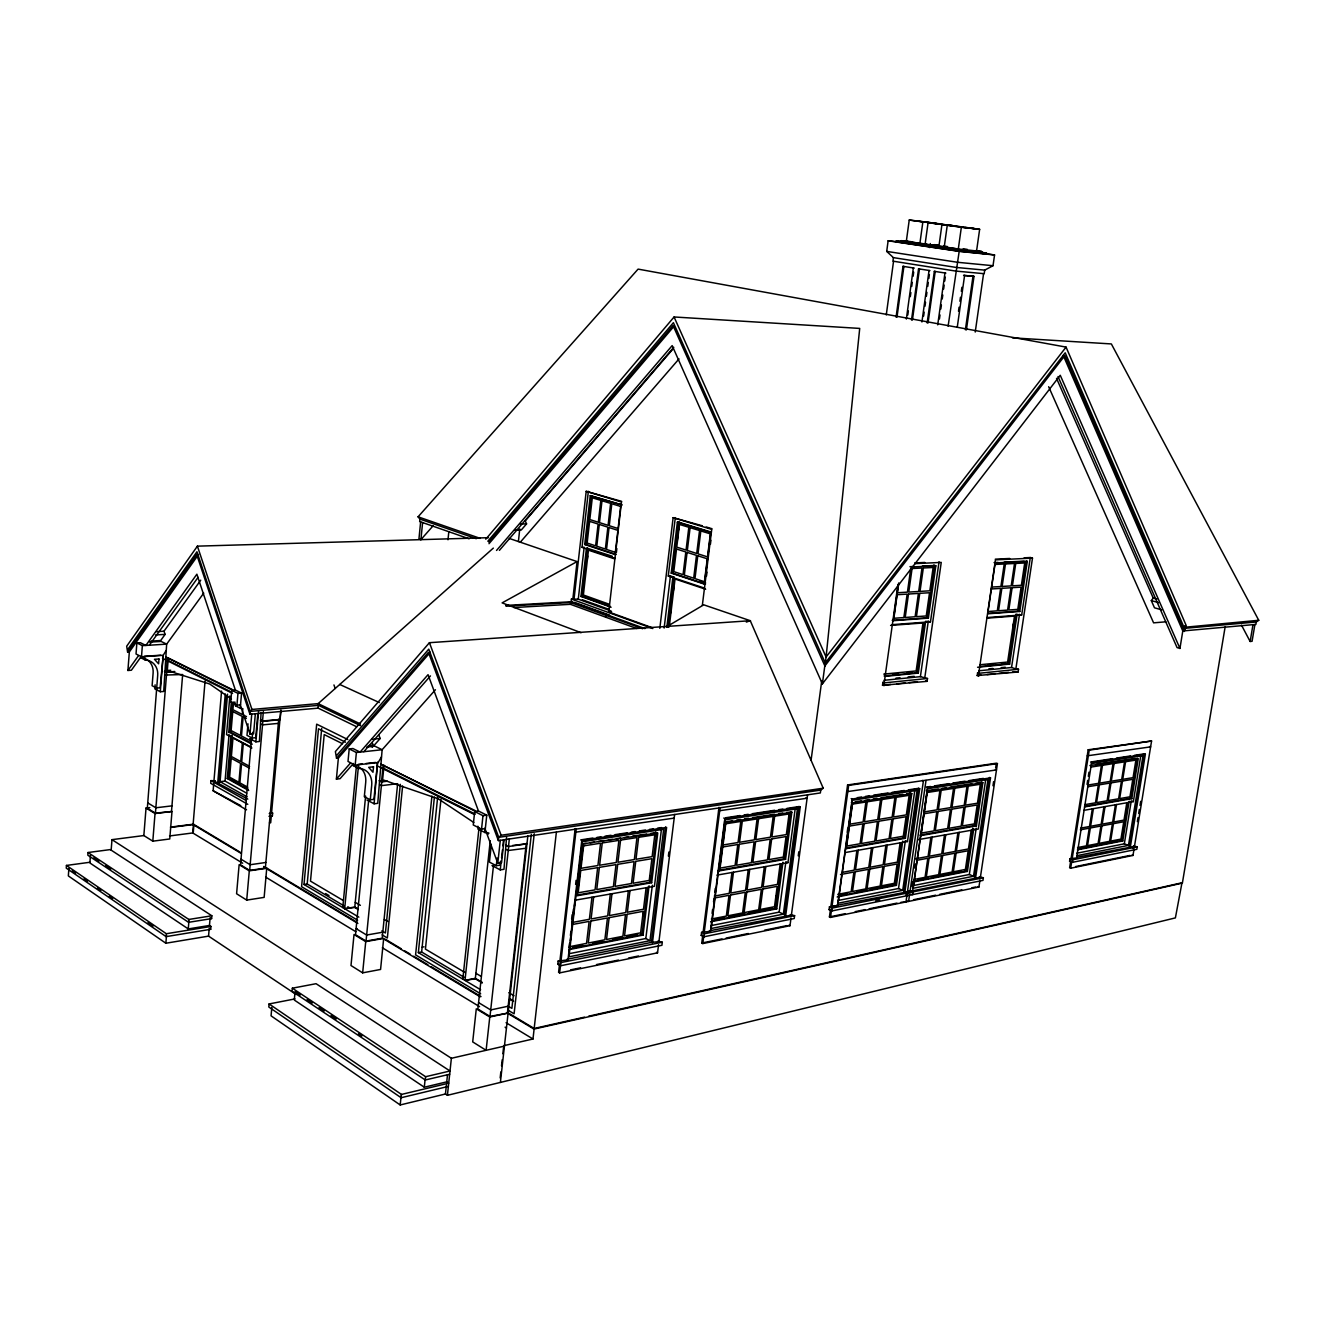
<?xml version="1.0" encoding="UTF-8"?>
<svg xmlns="http://www.w3.org/2000/svg" width="1325" height="1325" viewBox="0 0 1325 1325"><rect width="100%" height="100%" fill="white"/><g stroke="black" fill="none" stroke-linecap="round" stroke-linejoin="round"><path stroke-width="1.5" d="M89.951 862.26L66.449 865.44L66.25 868.14L166.122 936.626L210.692 929.305L210.94 926.457L209.466 925.479L188.266 928.924L89.885 862.956L90.448 855.552M68.883 868.488L68.337 875.924L165.857 943.234L208.555 936.129L296.138 994.495M88.03 852.522L87.831 855.221L188.581 922.316L211.603 918.622L211.851 915.774L110.306 849.59L88.03 852.522L188.812 919.451L211.851 915.774M111.168 850.153L111.979 839.652L143.845 835.562L152.806 841.176L169.749 838.973L171.985 811.48L155.423 813.152L147.323 808.233L157.692 675.402A17.44 14.84 -54.7 0 0 145.104 659.933L140.549 657.614M127.598 652.033L196.713 554.595L198.502 554.546L129.337 651.933L127.598 652.033L126.687 646.202L197.408 546.148L488.461 537.685M141.51 656.107L131.374 670.235L127.912 670.483L129.337 651.933M255.344 713.777L253.588 733.752L249.994 734.1L240.487 705.48L241.564 693.091L235.337 689.994L196.878 574.205L145.849 645.441L140.367 642.708L136.873 642.923L136.028 653.987L141.493 656.753L163.19 655.312L166.155 650.459M141.493 656.753L142.355 645.656L136.873 642.923M155.124 684.826L154.81 688.868L160.292 691.733L163.72 691.468L166.652 644.132L203.735 593.12M143.845 835.562L146.032 808.068L149.791 807.621M160.292 691.733L163.19 655.312L160.126 687.841L156.681 688.106L152.11 685.721L153.12 673.05A17.391 14.823 -54.5 0 0 145.849 658.989M152.806 841.176L155.025 813.533L146.032 808.068M173.906 671.825L166.321 672.388L167.48 657.713L232.405 689.596M155.423 813.152L166.718 672.09L165.327 671.378M231.428 699.037L209.698 684.015L167.314 670.483L168.341 657.664M171.521 811.198L182.651 674.541L165.045 675.038M166.122 936.626L166.354 933.727L66.449 865.44M165.857 943.234L166.519 935.317M193.102 824.581L205.06 681.033M242.69 863.204L192.738 832.945L193.467 824.2L170.428 827.115M193.202 833.226L193.93 824.465L170.875 827.38M188.581 922.316L188.812 919.451M188.266 928.924L188.928 921.057M221.573 691.037L213.954 780.922L215.197 780.789L210.923 780.624L210.708 783.307L247.792 804.325M246.549 809.823L213.126 790.76L213.722 783.605M247.775 799.124L217.714 783.042L225.283 693.952M218.956 782.909L226.376 695.873M246.997 796.772L220.066 781.651L227.519 694.184M208.555 936.129L209.218 928.328L210.692 929.305M209.466 925.479L210.128 917.662L211.603 918.622M229.854 696.006L226.558 734.597L251.883 747.996M235.337 689.994L231.742 690.275L230.749 702.018L236.943 705.148L240.537 704.85M252.131 744.286L228.778 731.98L231.312 702.267M246.632 793.162L225.051 781.088L229.059 734.348M232.571 702.167L230.02 731.864L251.601 743.226M233.581 702.068L232.918 709.703L242.326 714.506L242.823 708.759M248.702 790.512L227.254 778.553L230.964 735.358M232.206 735.243L228.496 778.421L248.173 789.369M236.943 705.148L237.953 693.372L231.742 690.275M248.007 723.831L246.997 735.342L252.164 738.042L255.708 737.694L257.779 714.192M356.657 726.763L318.166 708.146L249.945 714.258L250.193 711.392L196.945 551.78L127.796 649.382M249.994 734.1L251.75 714.109M251.568 738.505L240.521 864.844L249.663 870.392L265.364 868.107L278.747 719.061M252.164 738.042L252.678 732.261M261.108 712.519L259.418 741.487L255.891 741.834L258.574 711.359M246.715 900.106L249.299 870.84L239.129 864.662L236.595 893.746L246.715 900.106L264.139 897.389L266.739 868.289L263.658 866.451M280.95 710.067L280.088 719.723L262.499 721.347L263.36 711.624M249.663 870.392L262.863 720.999L261.307 720.204M268.992 816.316L272.37 815.885L272.619 813.119L271.608 812.556L280.751 710.796M295.028 998.901L269.091 1003.952L268.809 1007.017L401.111 1097.729L448.363 1086.401M271.824 1007.414L271.062 1015.844L400.2 1104.967L445.448 1093.986L447.419 1095.311L500.386 1082.426L527.847 835.942M318.166 708.146L318.166 703.625L493.331 548.103M292.345 988.202L425.623 1076.712L450.02 1070.997L316.062 983.697L292.345 988.202L292.063 991.266L425.275 1079.991L449.672 1074.244M358.843 917.148L303.988 884.471L318.48 728.783L345.494 742.199M344.235 905.985L307.185 883.974L321.693 728.468M430.343 652.215L338.372 758.099L336.533 758.298L335.391 751.573L429.432 642.691L750.463 620.696M353.444 763.465L340.045 778.702L336.384 779.117L338.372 758.099M504.08 839.768L501.579 862.641L497.786 863.238L485.248 829.351L486.772 815.157L478.474 811.033L428.058 674.673L360.102 752.103L352.914 748.526L349.204 748.907L348.011 761.461L355.166 765.105L378.172 762.521L381.434 756.906M355.166 765.105L356.392 752.501L349.204 748.907M342.761 907.575L356.342 766.811M358.297 909.546L354.752 907.443L344.666 908.702L358.479 765.751M354.752 907.443L365.617 796.027M372.292 747.383L372.689 743.408M368.632 800.482L355.498 934.688L366.048 941.098L382.196 938.216L397.649 783.688L381.401 785.642L379.579 784.731M435.428 689.762L382.13 749.735L377.757 803.331L374.114 803.795L377.575 762.223L373.932 799.339L370.271 799.803L371.696 785.394A19.925 15.536 -59.8 0 0 358.793 768.467L352.831 765.436A19.858 15.536 -59.7 0 1 356.64 766.049M362.653 972.848L365.733 941.611L354.023 934.506L350.993 965.528L362.653 972.848L380.573 969.453L383.67 938.415L365.733 941.611M387.513 781.203L381.501 781.916L383.14 765.287L475.559 810.817M366.048 941.098L381.799 781.502L379.993 780.591M384.051 765.188L382.61 779.729L438.327 798.842L473.853 822.527M1063.23 355.365L1182.794 630.965L1184.252 631.379L1185.974 627.156L1184.931 627.255L1185.179 625.698L1186.223 625.599L1066.062 347.1L638.087 269.107L418.071 516.816L419.909 519.102L419.661 521.537L469.133 538.811M420.638 521.884L418.948 538.944L420.903 539.639L433.209 525.694M420.903 539.639L422.609 522.563M400.316 784.35L385.409 932.982L381.865 930.879M402.618 786.023L387.347 938.001L382.097 934.854M447.983 539.788L448.827 531.64M400.2 1104.967L401.127 1095.924M431.933 796.077L415.586 954.878L480.677 993.816M401.111 1097.729L401.458 1094.433L269.091 1003.952M480.611 989.725L418.336 952.609L434.401 797.07M464.33 977.386L421.632 951.996L437.714 796.607M440.977 799.24L425.424 949.114L464.926 972.467M401.458 1094.433L448.711 1083.171L446.74 1081.863L424.298 1087.212L425.06 1080.024M425.275 1079.991L425.623 1076.712M478.474 811.033L474.681 811.546L473.257 824.962L481.538 829.168L485.331 828.622M445.448 1093.986L446.392 1085.109M446.74 1081.863L447.502 1074.741M447.419 1095.311L451.378 1058.278L111.979 839.652M462.806 979.109L479.021 827.827M482.234 982.951L475.311 978.761L464.992 980.401L481.041 831.007M481.538 829.168L482.979 815.687L474.681 811.546M518.406 541.561L519.764 528.89M475.311 978.761L490.25 840.729M493.579 864.728L477.878 1009.037L490.002 1016.407L508.121 1013.045L489.77 1017.02L476.288 1008.822L472.694 1041.897L486.109 1050.311L489.77 1017.02M666.342 626.94L703.757 604.829L750.265 620.696L823.223 788.209L820.738 790.081L820.357 792.946L498.382 840.613L498.747 837.334L428.77 649.134L336.815 755.283M500.486 861.151L500.055 865.126L496.312 865.705L497.157 858.02M497.786 863.238L500.287 840.332M506.581 837.267L503.98 869.299L500.254 869.896L501.132 861.879M501.579 857.871L502.457 849.855M502.887 845.847L503.55 839.835M512.626 845.483L526.969 843.777L508.485 846.559L509.363 838.675M490.002 1016.407L508.734 846.062M500.171 1077.954L500.833 1071.908M501.513 1065.863L502.192 1059.801M502.854 1053.756L503.533 1047.711M507.442 1012.631L526.273 843.429M531.308 834.402L511.881 1008.342L508.154 1006.222L490.714 1009.948L478.573 1002.611M534.24 833.789L514.1 1013.807L508.817 1010.66M636.646 628.481L570.446 604.316L570.644 602.527L505.984 606.171M611.107 611.024L578.28 599.182L571.423 599.082L571.125 601.749L644.944 628.597M572.847 598.999L577.071 561.585L509.264 538.43M573.99 599.413L586.197 491.31L621.69 501.38M615.082 558.338L582.023 547.324L588.366 491.293M578.28 599.182L584.159 547.258L582.023 547.324M620.829 504.941L615.082 554.546L584.723 544.492L590.254 495.633L621.905 504.924L590.254 495.633M591.331 495.616L585.799 544.459L616.158 554.496M611.107 607.247L580.963 596.432L586.462 548.02L612.2 556.185M587.522 547.987L582.023 596.366L610.295 606.502M587.223 560.044L587.687 556.003M503.748 1045.69L532.981 1038.999L556.384 832.067M674.64 814.461L658.939 941.644L657.896 941.098L662.301 942.224L661.92 945.288L560.558 965.759L557.808 964.219L558.173 961.039L567.978 959.863L581.824 840.398L580.781 839.884L592.888 838.029M559.928 960.691L575.166 828.523M658.558 944.708L657.548 952.841L559.614 972.898L560.922 962.579L558.173 961.039M560.955 961.271L576.226 829.036M605.691 617.185L605.906 615.363M571.638 918.821L572.102 914.763M575.613 884.404L576.093 880.363M569.005 947.623L569.468 943.566M570.412 935.45L570.893 931.392M571.837 923.277L572.301 919.219M573.013 913.124L573.477 909.066M570.429 940.617L571.357 932.568M571.82 928.543L572.284 924.519L589.128 921.388L586.544 943.367L569.717 946.646M573.94 910.292L572.533 922.415L589.377 919.285L591.96 897.224M574.404 906.267L575.116 900.205L654.451 886.276L661.556 828.291M652.148 627.686L608.738 611.984L621.491 502.009L586.197 491.31M616.39 552.525L616.854 548.55M583.182 844.505L577.22 895.75L651.668 882.715L657.763 832.961L582.122 843.992L586.163 843.362M593.683 896.909L591.099 918.97L607.678 915.89L610.295 893.977M611.984 893.679L609.368 915.575L625.731 912.544L628.348 890.798M659.817 628.332L673.133 517.661L702.333 525.793M630.004 890.499L627.388 912.229L643.503 909.248L646.136 887.651M704.635 588.168L668.264 576.06L675.303 517.611M664.14 628.067L670.433 575.961L668.264 576.06M709.935 531.723L678.466 522.149L672.305 573.079L705.496 584.06L704.42 584.126L671.228 573.129L677.373 522.166L679.543 522.116M677.323 540.451L677.82 536.377M678.566 530.265L679.062 526.191M667.916 627.172L674.011 576.739M670.698 612.978L671.195 608.953M673.382 590.801L673.878 586.76M669.39 625.764L675.038 579.025L705.662 589.244M643.221 915.542L643.718 911.434M647.776 887.352L642.012 934.539L569.75 948.7M568.773 949.661L643.056 935.086L649.068 885.812M649.813 879.701L650.293 875.726M655.163 835.959L655.643 831.984M656.703 832.464L650.625 882.202L576.193 895.22M649.995 940.684L568.938 956.832L582.288 841.773L663.676 829.268L649.995 940.684L645.822 938.514L652.347 885.233M658.939 941.644L651.387 942.406L665.564 826.933M652.43 942.953L666.624 827.429L581.824 840.398M668.38 856.082L668.877 852.041M704.42 584.126L710.813 532.368L677.373 522.166M702.366 605.177L711.74 529.371L673.133 517.661M706.49 576.11L706.987 572.135M710.432 544.26L710.912 540.285M807.571 794.785L791.406 915.111L790.346 914.614L794.619 915.658L794.222 918.54L704.006 936.775L701.207 935.367L701.588 932.369L710.432 931.326L724.841 818.519L723.765 818.055M791.025 918.01L789.982 925.711L702.797 943.566L701.753 943.036L702.763 935.052L701.207 935.367M703.144 932.055L719.011 807.273M702.797 943.566L703.823 935.582M704.204 932.585L720.088 807.737M704.006 936.775L704.387 933.777L701.588 932.369M712.088 913.306L712.568 909.513M713.546 901.911L714.026 898.102L728.998 895.319L726.332 916.088L711.359 919.02M714.771 892.305L715.252 888.479M786.768 812.374L791.853 812.208L785.576 859.279L719.342 870.873L725.52 822.477L724.46 821.997M731.947 872.479L729.263 893.332L714.274 896.114M733.47 872.214L730.787 893.05L745.544 890.317L748.244 869.597M749.751 869.332L747.052 890.036L761.61 887.336L764.326 866.765M765.8 866.5L763.101 887.054L777.46 884.388L780.16 863.95M775.721 899.741L776.268 895.7M781.618 863.767L775.688 908.337L711.558 920.908M710.598 921.819L776.748 908.851L782.942 862.227M788.905 817.442L789.452 813.351M790.793 811.761L784.516 858.799L718.283 870.376L719.342 870.873M711.012 925.612L779.15 912.13L785.874 861.714L787.977 862.658L795.033 809.857M797.435 808.73L725.073 819.844L711.194 928.494L783.357 914.134L797.435 808.73L795.298 807.836M784.549 915.774L799.157 806.544L800.234 806.991L785.609 916.271L709.388 930.812L710.432 931.326M798.246 855.834L798.793 851.776M811.066 760.318L821.715 680.984M496.527 550.455L672.173 345.61L822.378 683.882L825.177 663.129L824.879 665.945L1064.77 355.663L1184.252 631.379M980.367 252.86L994.562 254.963L993.021 265.712L984.707 270.118L956.418 267.468L893.414 257.63L886.707 251.402L888.131 240.786L897.986 241.812M893.414 257.63L892.934 261.158L955.905 271.095L984.21 273.695L984.707 270.118M886.276 314.919L893.547 261.24M906.217 241.962L896.296 240.935L896.18 241.812L958.671 251.121L986.38 253.936L986.512 253.042L978.463 251.849M901.265 241.548L901.381 240.67L910.987 241.663M909.232 220.033L906.333 241.299L919.914 243.303L922.863 221.921L909.232 220.033L941.181 224.008M896.081 317.172L903.004 266.342L903.898 266.424L896.975 317.238M906.35 319.06L913.339 267.998M907.807 315.035L908.354 310.944M910.325 296.651L910.888 292.577M911.716 286.448L912.279 282.357M913.124 276.246L913.687 272.155M830.874 906.515L847.586 784.963L996.367 763.2L997.427 763.598L980.401 877.249L979.357 876.819L983.365 877.746L982.968 880.396L831.885 910.938L829.086 909.629L829.467 906.797L837.499 905.886L852.257 799.025L919.716 788.706L904.826 892.387L903.766 891.924L918.656 788.292L919.716 788.706M980.003 879.916L978.943 887.005L830.493 917.413L829.433 916.917L830.477 909.347L829.086 909.629M911.517 320.004L918.556 268.826L919.451 268.909L912.412 320.054M830.493 917.413L831.537 909.844M831.918 906.996L848.662 785.394L997.427 763.598M831.885 910.938L832.282 908.089L983.365 877.746M847.222 832.282L847.768 828.307M911.782 793.658L852.406 802.851L846.079 848.679L905.389 838.294L911.782 793.658L909.646 792.814M929.736 247.593L930.299 243.535M921.918 321.975L929.04 270.499M923.624 316.095L924.188 312.137M924.999 306.207L925.546 302.249M926.374 296.303L926.92 292.345M927.748 286.415L928.295 282.457M928.842 278.498L929.388 274.54M927.152 322.936L934.324 271.343L935.218 271.41L928.047 322.985M941.942 224.554L928.08 222.65L925.132 244.082L938.945 246.119L941.942 224.554L974.604 228.678L961.039 227.138M856.911 850.402L854.161 870.161L842.667 872.297M858.269 850.153L855.519 869.912L868.753 867.461L871.502 847.818M884.007 680.305L920.395 676.661L927.5 678.499L927.102 681.348L882.516 685.29L882.93 682.358L884.305 682.226L897.919 584.656M883.974 685.787L884.388 682.872L927.5 678.499M922.332 566.09L934.738 565.477L927.285 617.781L892.222 620.348L893.315 620.696L898.449 583.878M898.797 582.901L897.423 592.755L907.426 592.142L910.722 568.591M937.719 324.857L944.957 273.033M939.442 318.944L940.005 314.952M940.833 308.973L941.396 304.998M942.224 299.019L942.787 295.028M943.632 289.049L944.178 285.074M944.742 281.082L945.288 277.091M872.844 847.569L870.094 867.213L883.146 864.778L885.895 845.267M961.354 227.237L947.259 225.3L944.245 246.914L958.306 248.984L961.354 227.237L979.639 229.308L976.591 250.872M948.104 326.215L959.184 251.369L994.562 254.963M958.671 251.121L958.803 250.21L896.296 240.935M958.505 311.226L959.068 307.234M959.913 301.255L960.476 297.28M961.321 291.301L961.884 287.31M957.246 327.341L964.583 275.517L974.008 276.378L966.389 329.942M887.237 845.035L884.471 864.546L897.34 862.144L900.106 842.75M965.395 329.759L972.997 276.213L974.008 276.378M924.27 622.949L917.198 672.736L884.106 675.982M885.183 676.363L918.291 673.1L925.645 621.293L930.481 621.789L939.044 561.783M893.315 620.696L928.378 618.129L935.831 565.808L933.628 565.162M920.395 676.661L928.295 621.094M981.494 252.396L981.61 251.502L975.482 250.591M901.398 842.683L895.385 884.901L838.096 896.114M924.734 678.135L941.247 562.413L914.929 563.655M975.233 332.045L983.581 273.612M837.168 896.992L896.429 885.348L902.739 841.11M837.913 900.503L898.516 888.512L905.372 840.663L907.476 841.541L914.929 789.518M902.722 890.35L917.066 790.362L852.306 800.3L838.079 903.236L902.722 890.35L898.516 888.512M907.045 894.623L905.985 901.944L900.967 902.292M909.381 895.932L908.586 901.414L907.526 900.95M926.009 780.458L910.043 891.344L908.983 890.88M912.163 886.326L912.743 882.268M914.797 868.09L915.376 864.049M912.627 890.831L927.533 787.514L990.52 777.874L975.531 878.227L904.826 892.387M921.024 835.562L927.417 791.24L982.835 782.661L976.409 825.856L921.024 835.562L919.964 835.131L975.349 825.442L981.775 782.263L982.835 782.661M930.862 837.317L928.08 856.447L915.575 858.766M932.137 837.102L929.355 856.215L941.711 853.913L944.493 834.916M945.752 834.7L942.969 853.681L955.159 851.428L957.942 832.531M1015.861 668.91L1018.511 669.257L1018.097 671.99L977.188 675.568L977.602 672.785L978.86 672.653L995.456 559.862L1032.49 558.123L1015.861 668.91L1011.538 667.502L978.645 670.814M978.645 676.048L979.043 673.266L1018.511 669.257M1027.306 561.369L995.207 562.926L987.721 613.79L1019.803 611.454L1027.306 561.369L1026.213 561.055L1018.71 611.123L988.632 613.309M959.184 832.315L956.402 851.197L968.442 848.961L971.225 830.195M972.716 828.191L966.356 870.989L912.975 881.456M914.018 881.903L967.399 871.419L973.776 828.605M912.958 885.647L969.32 874.5L976.21 828.175M987.97 779.481L927.5 788.756L913.14 888.28L973.527 876.256L987.97 779.481L985.833 778.669L978.33 829.019L917.894 839.702M974.471 877.796L989.46 777.477L990.52 777.874M1012.83 627.719L1013.426 623.744M977.585 667.253L1009.65 664.09L1017.07 614.485L1021.674 614.966L1030.303 557.527L1032.49 558.123M992.988 785.725L993.601 781.667M995.655 767.937L996.118 764.79M1011.538 667.502L1019.505 614.303M1071.097 858.468L1088.173 749.784L1151.574 741.006L1134.465 846.393L1133.422 845.996L1137.231 846.841L1136.833 849.308L1072.372 862.343L1069.59 861.233L1069.987 858.683L1076.562 857.987L1091.634 762.422L1145.363 754.19L1130.291 847.238L1077.507 857.176M1070.666 868.206L1071.743 861.432L1070.699 861.018L1069.623 867.792L1070.666 868.206L1132.991 855.437L1134.068 848.861L1133.024 848.464M1072.14 858.882L1089.233 750.149L1151.574 741.006M1072.372 862.343L1072.77 859.793L1137.231 846.841M1087.047 784.4L1087.693 780.342M1088.338 776.268L1088.968 772.21M1092.33 808.78L1089.514 826.502L1080.62 828.142M1093.407 808.598L1090.608 826.287L1101.158 824.332L1103.957 806.726M1105.033 806.544L1102.234 824.133L1112.652 822.196L1115.451 804.706M1116.511 804.507L1113.712 822.013L1124.014 820.092L1126.813 802.685M1127.807 802.834L1121.728 840.547L1078.368 849.043M1077.424 849.838L1122.772 840.944L1129.165 801.227M1137.214 758.264L1130.755 798.279L1085.423 806.196M1076.695 853.25L1124.329 843.826L1131.268 800.847L1133.355 801.608L1140.891 754.952L1142.995 755.664L1128.469 845.4L1076.894 855.668M1084.496 806.942L1131.798 798.66L1138.258 758.612L1089.895 765.568M1129.248 846.841L1144.32 753.842L1145.363 754.19M1137.38 821.632L1138.043 817.575M1138.705 813.517L1139.351 809.459M1140.013 805.401L1140.676 801.327M1058.012 376.548L1177.064 647.594L1179.946 648.438L1182.794 630.965L1255.868 624.406L1256.282 621.988L1258.75 620.282L1111.36 343.937L1012.399 337.842M1181.9 883.212L1175.391 917.894L500.386 1082.426M1225.145 626.841L1182.38 883.096L533.975 1029.078L506.713 1012.731M1254.908 624.489L1252.075 641.283L1250.137 641.482L1252.986 624.655M127.912 670.483L138.313 655.958M149.344 645.225L198.054 577.369M156.284 631.661L163.985 631.213L200.738 580.184M163.985 631.213L165.112 634.377L160.689 640.522L151.083 641.101M822.378 683.882L1060.248 375.257L1179.946 648.438M1161.71 609.831L1154.489 607.811L1151.309 600.606L1153.247 598.105L1056.538 378.354M1066.062 347.1L826.088 657.018L824.879 665.945L673.05 325.553L488.892 542.19M485.778 539.209L674.077 316.973L859.71 328.418L826.088 657.018L674.077 316.973M487.832 541.229L673.398 322.687L825.276 662.964L1065.201 352.814L1184.666 628.878L1183.208 628.464L1185.974 627.156M489.008 543.714L673.199 327.209M499.409 550.355L673.779 347.316M673.299 348.591L525.247 520.94L526.555 523.872L521.255 530.017L515.127 530.182M520.311 542.207L679.013 358.909M336.533 758.298L428.455 652.347L498.382 840.613M336.384 779.117L350.363 763.183M363.795 751.706L430.459 675.916M378.718 734.779L380.176 738.489L374.329 745.114L368.234 745.76M360.533 724.013L318.166 703.625L251.965 709.455L250.193 711.392L318.431 705.347L360.615 725.686M823.223 788.209L501.132 835.263L498.747 837.334L820.738 790.081M1184.931 627.255L1258.75 620.282M577.071 561.585L502.125 602.875L581.112 632.721M746.356 622.088L750.265 620.696M451.378 1058.278L504.428 1046.104M533.296 1028.664L584.573 1017.136M588.598 1016.225L1181.221 882.947M570.578 969.867L580.565 967.83M596.548 964.55L618.543 960.062M628.53 958.025L638.517 955.971M701.753 943.036L722.026 938.895M726.083 938.067L748.377 933.496M764.608 930.183L786.901 925.628M829.433 916.917L845.333 913.67M855.254 911.633L865.192 909.613M869.167 908.801L896.992 903.103M913.571 899.708L935.682 895.187M939.69 894.358L961.817 889.837M971.854 887.783L975.879 886.972M1075.652 866.55L1129.943 855.453M560.922 962.579L662.301 942.224M704.387 933.777L794.619 915.658M557.808 964.219L559.564 963.871L558.587 972.318L559.614 972.898M1069.59 861.233L1070.699 861.018M875.659 900.95L879.668 900.139M909.646 894.093L912.693 894.607L913.091 891.858L911.335 891.096M651.387 942.406L566.934 959.3L567.978 959.863M832.266 906.234L835.048 905.671M464.992 980.401L475.36 978.33L482.283 982.421M785.609 916.271L791.406 915.111M975.531 878.227L980.401 877.249M1130.291 847.238L1134.465 846.393M568.856 953.752L645.822 938.514M572.731 947.342L582.768 945.387M592.805 943.417L602.842 941.462M612.879 939.491L622.916 937.537M626.924 936.742L636.961 934.787M714.523 919.616L724.543 917.645M728.551 916.867L744.584 913.737M748.592 912.942L772.641 908.238M839.023 895.253L846.923 893.713M856.795 891.775L866.666 889.853M870.624 889.075L894.325 884.438L896.429 885.348M917.844 879.833L927.732 877.895M931.69 877.133L961.354 871.32M1079.295 848.248L1097.034 844.787M1100.976 844.008L1116.76 840.928M837.764 894.358L851.163 891.742L853.896 872.049L840.497 874.533M914.333 879.419L925.049 877.316L927.815 858.269L917.099 860.256M1077.573 847.569L1086.45 845.83L1089.249 828.175L1080.355 829.831M418.336 952.609L421.632 951.996M422.128 947.16L424 946.812M716.957 875.129L787.977 862.658M844.803 852.621L907.476 841.541M1083.734 810.37L1133.355 801.608M846.99 847.884L904.329 837.847L910.706 793.244L906.747 793.857M382.793 932.204L366.644 935.036L356.094 928.676L356.988 928.51M921.521 833.061L934.026 830.874L936.825 811.662L924.303 813.732M1084.811 804.656L1095.493 802.801L1098.309 784.996L1087.643 786.768M924.568 811.877L937.09 809.823L939.889 790.528L927.367 792.483M1087.908 785.062L1098.574 783.307L1101.406 765.452L1090.74 767.109M344.666 908.702L354.785 907.029L358.214 909.066M166.354 933.727L210.94 926.457M590.188 842.75L594.229 842.12M598.254 841.491L604.299 840.563M608.324 839.934L612.365 839.321M616.39 838.692L620.415 838.079M624.456 837.45L628.481 836.82M632.505 836.207L646.617 834.021M650.658 833.408L654.683 832.779M726.481 821.699L732.51 820.755M736.518 820.142L740.543 819.529M744.567 818.9L748.575 818.287M752.6 817.658L774.711 814.246M778.736 813.616L782.744 813.003M855.304 801.791L861.233 800.88M865.192 800.267L869.15 799.654M873.109 799.041L877.067 798.428M881.026 797.832L902.789 794.47M938.233 788.988L926.357 790.826L927.417 791.24M942.191 788.375L946.149 787.762M950.108 787.149L971.887 783.787M975.846 783.174L981.775 782.263M1095.808 764.658L1135.243 758.562M725.52 822.477L791.853 812.208M596.929 837.417L600.97 836.804M604.995 836.191L611.057 835.263M615.098 834.651L627.205 832.796M631.247 832.183L635.288 831.553M639.312 830.941L645.374 830.013M649.416 829.4L653.457 828.787M657.482 828.175L661.523 827.562M725.802 817.74L740.079 815.554M744.153 814.941L748.227 814.312M752.302 813.699L774.711 810.271M778.785 809.658L782.86 809.028M786.934 808.399L799.157 806.544M857.308 797.667L861.399 797.037M865.49 796.408L869.581 795.778M873.672 795.166L887.982 792.979M892.073 792.35L904.329 790.478M908.42 789.849L918.656 788.292M930.531 786.487L926.473 787.1L927.533 787.514M934.589 785.858L948.816 783.688M952.874 783.058L965.08 781.203M969.138 780.591L983.365 778.404M1090.574 762.041L1112.47 758.695M1116.445 758.099L1130.374 755.962M1134.366 755.349L1144.32 753.842M724.841 818.519L800.234 806.991M303.988 884.471L307.185 883.974M1091.403 763.598L1142.995 755.664M674.193 818.105L574.735 832.315M249.299 870.84L266.739 868.289M265.861 862.476L250.16 864.728L241.001 859.196M482.979 815.687L486.772 815.157M269.439 822.875L270.697 822.709L271.36 815.322L272.37 815.885M169.55 835.959L192.738 832.945M270.35 812.705L271.608 812.556M269.24 813.55L272.619 813.119M155.025 813.533L171.985 811.48M171.968 805.865L155.853 807.786L147.754 802.9M381.799 781.502L385.873 781.021M213.126 790.76L240.769 805.65M227.254 778.553L229.755 778.272L240.471 784.251M362.139 763.945L358.28 764.376L358.793 768.467M365.998 763.515L375.638 762.438M220.066 781.651L225.051 781.088M356.392 752.501L382.13 749.735L374.909 746.19L366.777 747.052M372.027 739.333L380.176 738.489M882.516 685.29L890.731 684.445M896.892 683.816L905.108 682.971M909.215 682.541L917.43 681.696M977.188 675.568L981.146 675.17M987.059 674.558L994.959 673.746M998.901 673.348L1008.772 672.338M1012.714 671.924L1018.097 671.99M895.982 678.135L900.023 677.737M908.122 676.926L914.184 676.313M988.814 668.86L992.922 668.463M1001.153 667.634L1005.261 667.22M892.752 674.657L898.598 674.077M906.383 673.315L912.229 672.752M987.456 665.365L993.468 664.769M1001.485 663.991L1005.493 663.593M980.517 666.508L1008.573 663.742L1015.993 614.171L1017.07 614.485M883.792 674.11L916.138 670.947L922.962 622.982L890.582 625.417M980.003 664.736L1007.629 662.036L1014.503 616.092L986.843 618.179M228.778 731.98L231.279 731.748M278.333 723.384L262.516 724.874L260.959 724.079M262.863 720.999L278.681 719.541M1183.208 628.464L1256.282 621.988M1165.801 621.822L1153.595 622.849L1048.655 386.718M339.73 684.462L379.281 702.548M237.953 693.372L241.564 693.091M892.04 624.671L930.481 621.789M986.711 617.582L1021.674 614.966M167.314 670.483L170.743 670.251M988.152 611.504L997.294 610.842L1000.623 588.399L991.464 588.963M166.718 672.09L174.834 671.493M668.993 627.106L666.839 627.255L672.934 576.789L670.433 575.961M160.706 655.213L144.524 656.289L145.104 659.933M149.609 642.128L161.137 641.433L166.652 644.132L142.355 645.656M991.746 587.074L1000.888 586.528L1004.234 563.986L995.075 564.433M608.738 611.984L611.603 611.802M155.489 634.957L165.112 634.377M513.868 607.546L570.446 604.316M505.902 605.409L572.549 601.683M580.963 596.432L583.099 596.316M909.944 566.686L914.084 566.487M998.122 562.413L994.098 562.612L995.207 562.926M1004.135 562.131L1024.208 561.154M911.053 567.001L935.831 565.808M671.228 573.129L673.398 573.029M914.73 562.926L924.867 562.446M995.307 559.15L1009.716 558.487M1024.126 557.808L1030.303 557.527M584.723 544.492L586.859 544.426M520.41 524.021L526.555 523.872M972.997 276.213L963.573 275.352L964.583 275.517M993.021 265.712L957.644 262.3L886.707 251.402M958.306 248.984L981.61 251.502M986.512 253.042L958.488 250.044L958.604 249.15L901.381 240.67M918.126 243.187L926.026 243.933M934.158 244.777L938.233 245.208L934.357 244.628M902.143 242.425L906.101 242.839M911.782 243.237L915.724 243.634M938.945 246.119L947.077 246.963M914.2 220.662L936.228 223.378M922.631 221.822L960.244 226.641M933.098 223.279L955.259 225.995L946.679 224.819M965.561 227.37L979.639 229.308M963.225 248.785L967.316 249.398M943.45 245.97L947.392 246.549M968.26 251.237L972.285 251.833M980.351 253.042L986.38 253.936M888.131 240.786L959.184 251.369M903.004 266.342L914.25 268.081M918.556 268.826L929.935 270.582M934.324 271.343L945.851 273.116M1153.247 598.105L1156.858 599.115M1151.309 600.606L1158.547 602.627M1017.633 610.792L1019.803 611.454M706.192 526.969L711.972 528.725M620.497 506.398L611.802 503.748L609.268 525.71L617.947 528.476M926.192 617.45L928.378 618.129M617.732 530.298L609.053 527.549L606.535 549.428L615.181 552.277M1007.497 663.394L1009.65 664.09M699.865 580.963L705.612 582.868M977.602 672.785L979.043 673.266M614.618 558.885L588.466 550.173L583.381 594.991L609.351 604.283M1149.57 746.522L1150.63 746.869L1087.229 755.813M916.122 672.371L918.291 673.1M925.645 680.868L927.102 681.348M418.071 516.816L480.263 538.397M1088.173 749.784L1089.233 750.149M419.909 519.102L476.271 538.695M882.93 682.358L884.388 682.872M584.987 596.979L609.483 605.773M582.338 599.761L609.384 609.5M1129.712 797.898L1131.798 798.66M571.423 599.082L652.811 628.547M574.404 602.345L609.599 615.131M570.644 602.527L642.675 628.746M995.406 769.527L996.483 769.924L846.658 791.721M1120.702 840.149L1122.772 840.944M1124.329 843.826L1128.469 845.4M1131.964 855.039L1132.991 855.437M922.332 780.425L923.409 780.839L907.426 891.874L836.439 905.389L837.499 905.886M1069.987 858.683L1072.77 859.793M974.306 825.028L976.409 825.856M847.586 784.963L848.662 785.394M851.18 798.594L852.257 799.025M851.346 802.403L852.406 802.851M903.269 837.417L905.389 838.294M806.031 797.783L807.107 798.23L718.564 810.85M965.312 870.542L967.399 871.419M969.32 874.5L973.527 876.256M977.9 886.558L978.943 887.005M905.074 891.675L907.89 892.901L907.492 895.65L905.737 894.888M783.473 858.318L785.576 859.279M829.467 906.797L832.282 908.089M335.208 688.487L333.95 684.942M774.645 907.857L776.748 908.851M779.15 912.13L783.357 914.134M788.938 925.214L789.982 925.711M649.581 881.688L651.668 882.715M347.779 739.516L316.675 724.162L301.587 886.707L357.601 920.196M342.562 743.739L324.211 734.597L310.497 881.125L343.026 900.371M165.642 656.803L233.349 690.573M380.722 764.094L476.47 811.844M168.126 660.413L230.318 691.534M383.737 768.318L475.211 814.08M162.478 658.277L232.587 693.406M377.211 765.85L474.466 814.56M526.489 848.182L508.237 850.501L506.15 849.441M234.856 701.968L235.419 705.794L240.587 708.411A18.55 15.204 -57.4 0 1 242.492 708.61M477.894 826.22L478.209 829.102L485.099 832.613A21.399 15.768 -61.6 0 1 488.991 833.16M164.466 671.444L166.321 672.388M260.412 720.287L262.499 721.347M379.082 780.69L381.501 781.916M505.719 845.151L508.485 846.559M243.287 715.003L246.467 716.626M246.317 718.465L243.138 716.842L241.481 735.988L250.972 740.973M640.985 933.992L643.056 935.086M370.271 799.803L364.309 796.689L365.717 782.33A19.858 15.536 -59.7 0 0 360.002 767.722M496.312 865.705L489.438 862.111L491.095 846.774A21.316 15.751 -61.5 0 0 491.244 844.373M249.68 738.588L255.891 741.834M366.959 800.035L374.114 803.795M492.006 865.573L500.254 869.896M656.504 952.294L657.548 952.841M251.27 747.201L243.353 743.01L241.697 762.074L249.597 766.347M249.431 768.169L241.548 763.879L239.891 782.86L247.758 787.232M244.048 786.238L247.626 788.226M213.954 780.922L217.714 783.042M210.923 780.624L246.268 800.582M355.249 902.325L360.383 905.339M384.382 919.451L387.811 921.471M475.89 973.295L481.108 976.359M508.85 992.69L514.05 995.754M510.009 998.818L513.471 1000.872M509.943 999.348L513.57 1001.402M325.586 893.53L329.014 895.567M347.829 906.747L349.734 907.873M193.467 824.2L240.007 852.091M266.59 868.024L356.972 922.217M385.327 939.226L401.276 948.783M404.821 950.903L410.137 954.099M413.682 956.219L427.859 964.716M431.403 966.852L481.008 996.599M507.591 1012.532L534.174 1028.465M192.655 824.299L240.935 853.267M263.973 867.097L357.882 923.426M382.693 938.315L480.13 996.781M265.679 877.117L355.829 931.707M382.345 947.773L479.567 1006.652M506.084 1022.701L532.981 1038.999M505.09 1027.173L506.448 1028.001M93.843 857.805L98.928 861.2M105.718 865.722L110.82 869.101M300.195 995.058L295.061 991.647L294.283 1000.027L424.298 1087.212M307.052 999.613L312.187 1003.042M319.043 1007.596L324.178 1011.008M331.035 1015.563L336.169 1018.991M358.446 1033.798L361.857 1036.067M72.246 870.79L75.608 873.092M84.038 878.856L87.4 881.158M97.503 888.081L100.866 890.383M109.279 896.147L112.642 898.449M148.002 922.647L153.054 926.092M1241.508 625.168L1250.137 641.482M1185.179 625.698L1185.693 626.708M429.432 642.691L501.132 835.263M197.408 546.148L251.965 709.455M196.713 554.595L249.945 714.258M240.024 704.585L240.587 708.411M484.635 828.274L485.099 832.613M142.404 657.829A17.391 14.823 -54.5 0 1 144.177 658.293M485.513 831.371A21.316 15.751 -61.5 0 1 488.246 834.121M478.209 829.102A21.316 15.751 -61.5 0 1 480.197 829.235M235.419 705.794A18.484 15.188 -57.3 0 1 237.308 705.993M158.983 658.989L158.603 663.808L154.462 659.287L158.983 658.989M232.769 711.525L231.13 730.555L240.504 735.474L242.16 716.345L232.769 711.525M231.229 758.281L229.606 777.146L238.931 782.33L240.57 763.349L231.229 758.281M233.018 737.545L231.378 756.476L240.736 761.544L242.392 742.497L233.018 737.545M373.518 766.794L372.971 772.243L368.714 767.341L373.518 766.794M589.608 521.354L587.141 543.035L595.621 545.834L598.122 524.054L589.608 521.354M592.292 497.786L589.807 519.549L598.32 522.249L600.821 500.386L592.292 497.786M599.281 524.435L596.797 546.215L605.359 549.047L607.877 527.168L599.281 524.435M601.997 500.751L599.496 522.613L608.092 525.346L610.61 503.384L601.997 500.751M580.764 870.442L578.18 892.785L595.041 889.853L597.658 867.643L580.764 870.442M583.629 845.863L581.013 868.306L597.906 865.523L600.523 843.23L583.629 845.863M590.851 921.074L588.267 943.036L604.846 939.789L607.446 917.977L590.851 921.074M599.364 867.362L596.763 889.555L613.376 886.657L616.009 864.612L599.364 867.362M602.246 842.965L599.629 865.242L616.257 862.509L618.891 840.381L602.246 842.965M609.136 917.662L606.535 939.475L622.866 936.278L625.483 914.614L609.136 917.662M617.698 864.347L615.065 886.375L631.445 883.527L634.079 861.631L617.698 864.347M620.58 840.116L617.947 862.244L634.327 859.544L636.977 837.566L620.58 840.116M627.139 914.3L624.539 935.947L640.621 932.817L643.254 911.302L627.139 914.3M635.752 861.366L633.102 883.228L649.233 880.429L651.883 858.699L635.752 861.366M638.65 837.317L636 859.279L652.132 856.629L654.798 834.8L638.65 837.317M676.528 549.014L673.796 571.622L683.054 574.669L685.82 551.978L676.528 549.014M679.493 524.435L676.76 547.126L686.052 550.074L688.834 527.284L679.493 524.435M687.095 552.376L684.329 575.1L693.687 578.18L696.486 555.357L687.095 552.376M690.11 527.665L687.327 550.471L696.718 553.452L699.534 530.547L690.11 527.665M697.778 555.771L694.979 578.611L704.436 581.725L707.268 558.802L697.778 555.771M700.826 530.944L698.01 553.867L707.517 556.881L710.349 533.859L700.826 530.944M722.787 846.99L720.088 868.107L735.077 865.49L737.793 844.522L722.787 846.99M725.752 823.786L723.053 844.969L738.042 842.518L740.774 821.45L725.752 823.786M730.522 895.037L727.856 915.79L742.613 912.925L745.296 892.288L730.522 895.037M739.317 844.257L736.617 865.225L751.391 862.658L754.107 841.822L739.317 844.257M742.298 821.218L739.582 842.269L754.372 839.835L757.088 818.916L742.298 821.218M746.803 892.007L744.103 912.627L758.662 909.778L761.362 889.29L746.803 892.007M755.614 841.574L752.898 862.393L767.473 859.859L770.189 839.172L755.614 841.574M758.596 818.684L755.863 839.586L770.454 837.185L773.187 816.415L758.596 818.684M762.836 889.009L760.136 909.497L774.496 906.698L777.195 886.342L762.836 889.009M771.68 838.924L768.947 859.594L783.323 857.093L786.056 836.555L771.68 838.924M774.678 816.183L771.928 836.953L786.321 834.584L789.054 813.964L774.678 816.183M849.424 826.088L846.658 846.079L860.074 843.743L862.84 823.868L849.424 826.088M852.472 804.109L849.689 824.183L863.105 821.98L865.887 802.023L852.472 804.109M855.254 871.784L852.522 891.477L865.738 888.893L868.488 869.316L855.254 871.784M864.215 823.653L861.449 843.512L874.666 841.209L877.448 821.467L864.215 823.653M867.262 801.807L864.48 821.748L877.713 819.579L880.496 799.753L867.262 801.807M897.141 594.726L893.862 618.278L903.849 617.566L907.145 594.113L897.141 594.726M869.829 869.067L867.08 888.628L880.131 886.094L882.881 866.633L869.829 869.067M908.503 594.031L905.207 617.467L915.111 616.754L918.407 593.418L908.503 594.031M912.08 568.524L908.784 592.076L918.672 591.48L921.985 568.044L912.08 568.524M878.79 821.235L876.024 840.977L889.075 838.708L891.858 819.082L878.79 821.235M881.837 799.555L879.055 819.347L892.122 817.21L894.905 797.517L881.837 799.555M919.749 593.335L916.453 616.655L926.241 615.959L929.537 592.739L919.749 593.335M923.326 567.978L920.014 591.397L929.819 590.801L933.131 567.497L923.326 567.978M884.206 866.384L881.456 885.829L894.325 883.311L897.091 863.999L884.206 866.384M893.183 818.867L890.4 838.477L903.286 836.224L906.068 816.73L893.183 818.867M896.247 797.319L893.448 816.995L906.333 814.875L909.132 795.315L896.247 797.319M929.09 858.02L926.324 877.067L938.663 874.666L941.446 855.718L929.09 858.02M938.1 811.447L935.301 830.659L947.657 828.506L950.456 809.409L938.1 811.447M941.181 790.329L938.365 809.608L950.721 807.588L953.536 788.408L941.181 790.329M942.704 855.486L939.922 874.417L952.112 872.032L954.894 853.217L942.704 855.486M951.714 809.194L948.915 828.291L961.122 826.171L963.921 807.19L951.714 809.194M954.795 788.226L951.979 807.372L964.186 805.368L967.002 786.321L954.795 788.226M956.137 852.985L953.354 871.8L965.395 869.448L968.177 850.749L956.137 852.985M965.163 806.975L962.364 825.955L974.388 823.868L977.204 804.987L965.163 806.975M968.244 786.122L965.428 805.169L977.469 803.198L980.285 784.267L968.244 786.122M1001.866 588.317L998.537 610.742L1007.596 610.096L1010.909 587.77L1001.866 588.317M1005.476 563.937L1002.131 586.445L1011.19 585.898L1014.519 563.489L1005.476 563.937M1012.134 587.687L1008.822 610.013L1017.782 609.368L1021.095 587.141L1012.134 587.687M1015.745 563.423L1012.416 585.832L1021.376 585.286L1024.722 562.976L1015.745 563.423M1090.342 827.976L1087.543 845.615L1098.094 843.561L1100.893 826.005L1090.342 827.976M1099.386 784.814L1096.57 802.602L1107.12 800.78L1109.936 783.075L1099.386 784.814M1102.499 765.287L1099.667 783.125L1110.201 781.386L1113.033 763.647L1102.499 765.287M1101.953 825.806L1099.17 843.346L1109.588 841.309L1112.387 823.868L1101.953 825.806M1111.012 782.909L1108.197 800.582L1118.615 798.776L1121.43 781.187L1111.012 782.909M1114.11 763.482L1111.278 781.22L1121.695 779.497L1124.528 761.858L1114.11 763.482M1113.447 823.67L1110.648 841.11L1120.95 839.106L1123.749 821.748L1113.447 823.67M1122.49 781.005L1119.675 798.594L1129.96 796.805L1132.792 779.315L1122.49 781.005M1125.588 761.693L1122.755 779.332L1133.057 777.642L1135.889 760.103L1125.588 761.693"/></g></svg>
